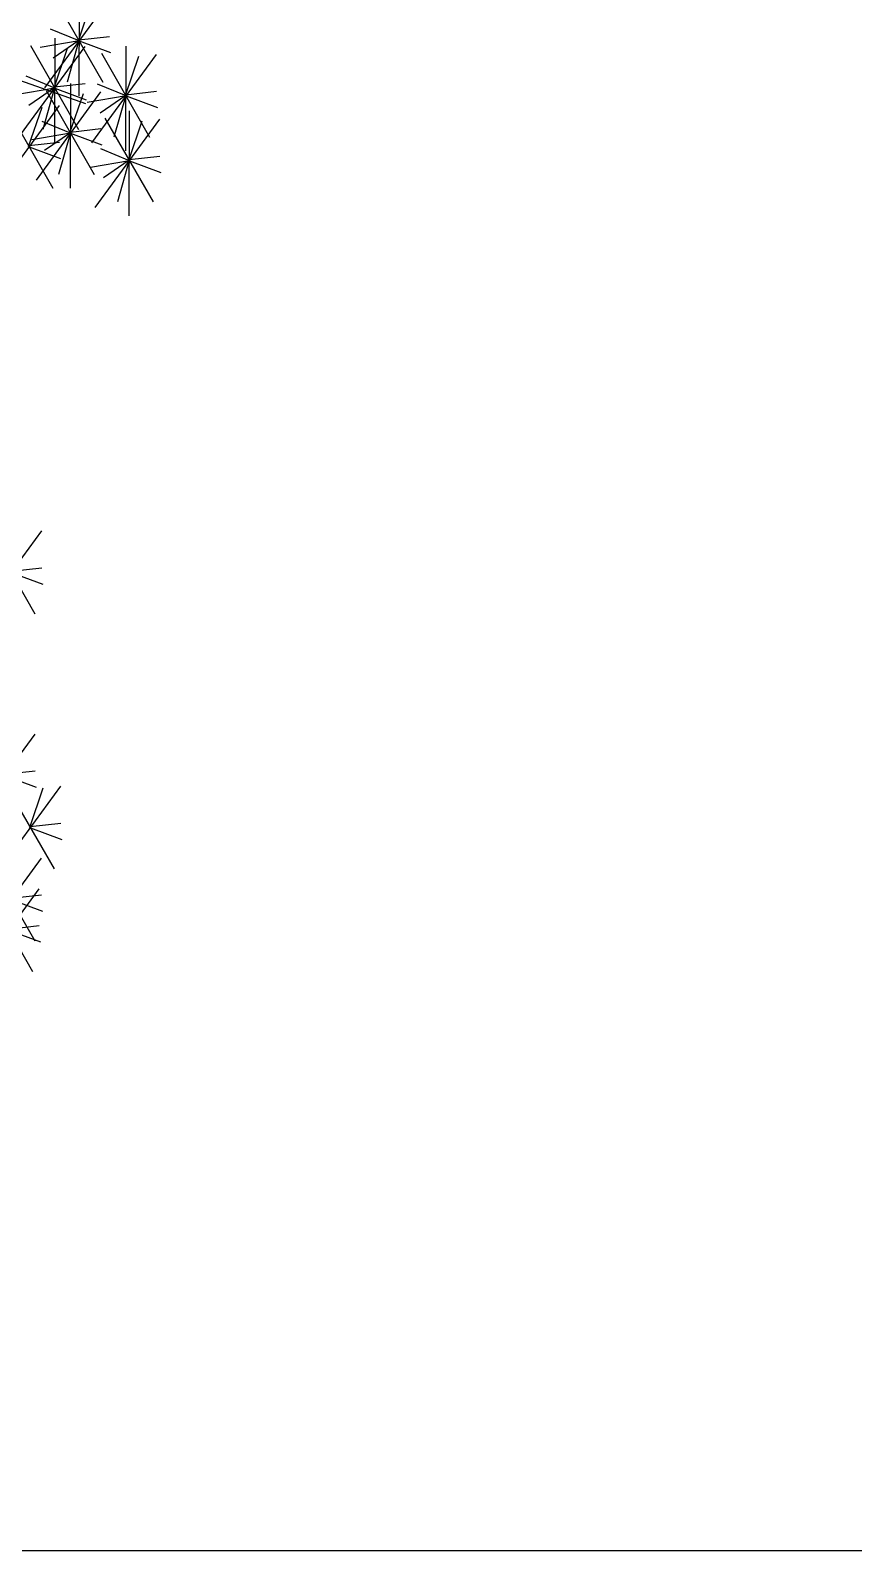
# Model space of a CAD drawing. Header units: millimetres. Extents: x 13268 to 164478, y 289082 to 363688.
# Drawn here: x 134349 to 137464, y 295941 to 301694 of the extents above; entities that cross this region are included whole.
import ezdxf

# ---------------------------------------------------------------- set-up
doc = ezdxf.new("R2010")
doc.units = ezdxf.units.MM
doc.layers.add('www.cad-blocks.net', color=7, linetype='Continuous')

# ---------------------------------------------------------------- blocks, each defined once
blk = doc.blocks.new('A$C48CB66A8')
for p, q in [((4137.2, 5539.7), (4381.7, 5873.9)), ((4174.4, 5878.1), (4356.3, 5560.8)), ((4266.3, 5905.6), (4265.2, 5509)), ((4264.6, 5717.8), (4315.2, 5867.5)), ((4266.8, 5716.8), (4158.7, 5761.8)), ((4045.2, 5361.1), (4289.7, 5695.3)), ((4082.3, 5699.6), (4264.3, 5382.3)), ((4266.8, 5716.8), (4119.6, 5692)), ((4265.8, 5718.6), (4168.5, 5651.8)), ((4174.3, 5727.1), (4173.2, 5330.5)), ((4265.8, 5718.6), (4221.3, 5560.8)), ((4265.8, 5721.5), (4381.7, 5734.3)), ((4266.8, 5716.8), (4385.6, 5672.9)), ((4443.6, 5697.7), (4442.6, 5301.1)), ((4172.5, 5539.3), (4223.2, 5689)), ((4314.5, 5331.8), (4559, 5666)), ((4351.7, 5670.2), (4533.6, 5352.9)), ((4441.9, 5509.9), (4492.5, 5659.6)), ((4174.8, 5538.3), (4066.7, 5583.2)), ((4174.8, 5538.3), (4027.6, 5513.4)), ((4040.7, 5568.6), (4291.4, 5480.3)), ((4173.8, 5540.1), (4076.5, 5473.2)), ((4104.8, 5190.5), (4349.3, 5524.7)), ((4173.8, 5540.1), (4129.3, 5382.3)), ((4141.9, 5529), (4323.9, 5211.7)), ((4173.8, 5542.9), (4289.7, 5555.7)), ((4174.8, 5538.3), (4293.6, 5494.4)), ((4233.9, 5556.5), (4232.8, 5159.9)), ((4444.2, 5509), (4336, 5553.9)), ((4443.1, 5513.6), (4559, 5526.4)), ((3948.2, 5138.9), (4192.7, 5473.1)), ((3985.4, 5477.4), (4167.3, 5160.1)), ((4075.6, 5317), (4126.2, 5466.8)), ((4232.1, 5368.6), (4282.8, 5518.4)), ((4444.2, 5509), (4296.9, 5484.1)), ((4443.1, 5510.7), (4345.8, 5443.9)), ((4443.1, 5510.7), (4398.6, 5352.9)), ((4444.2, 5509), (4563, 5465)), ((4234.4, 5367.7), (4126.3, 5412.6)), ((4327.4, 5086.3), (4571.9, 5420.6)), ((4364.5, 5424.8), (4546.4, 5107.5)), ((4454.7, 5264.5), (4505.4, 5414.2)), ((4456.5, 5452.3), (4455.4, 5055.7)), ((4234.4, 5367.7), (4087.2, 5342.8)), ((4233.4, 5369.5), (4136.1, 5302.6)), ((4233.4, 5369.5), (4188.9, 5211.7)), ((4233.4, 5372.3), (4349.3, 5385.1)), ((4234.4, 5367.7), (4353.2, 5323.8)), ((4076.8, 5320.7), (4192.7, 5333.5)), ((4077.9, 5316.1), (4196.6, 5272.2)), ((4457, 5263.5), (4348.9, 5308.5)), ((4457, 5263.5), (4309.8, 5238.6)), ((4456, 5265.3), (4358.7, 5198.5)), ((4456, 5265.3), (4411.5, 5107.5)), ((4456, 5268.1), (4571.9, 5281)), ((4457, 5263.5), (4575.8, 5219.6)), ((3880.4, 3528.5), (4124.9, 3862.7)), ((3917.6, 3866.9), (4099.5, 3549.6)), ((4009, 3710.3), (4124.9, 3723.1)), ((4010, 3705.7), (4128.8, 3661.8)), ((3855.4, 2759.9), (4099.9, 3094.2)), ((3984, 2941.7), (4099.9, 2954.5)), ((3985, 2937.1), (4103.8, 2893.2)), ((3952.6, 2562.3), (4197.1, 2896.6)), ((3989.8, 2900.8), (4171.7, 2583.5)), ((4080, 2740.5), (4130.6, 2890.2)), ((4081.2, 2744.1), (4197.1, 2757)), ((4082.2, 2739.5), (4201, 2695.6)), ((3879.9, 2290.7), (4124.4, 2625)), ((3917.1, 2629.2), (4099, 2311.9)), ((3871.5, 2174.5), (4116, 2508.7)), ((3908.7, 2512.9), (4090.6, 2195.6)), ((4008.5, 2472.5), (4124.4, 2485.3)), ((4009.6, 2467.9), (4128.4, 2424)), ((4000.1, 2356.3), (4116, 2369.1)), ((4001.2, 2351.7), (4120, 2307.8))]:
    blk.add_line(p, q)
blk = doc.blocks.new('format')
at = {"layer": 'www.cad-blocks.net', "color": 155, "true_color": 0x546d8e}
blk.add_line((20725.9, 295941.2), (164477.6, 295941.2), dxfattribs=at)

msp = doc.modelspace()

# ---------------------------------------------------------------- block references
for name, p in [('format', (0, 0)), ('A$C48CB66A8', (130266.4, 295937))]:
    msp.add_blockref(name, p)

doc.saveas('drawing.dxf')
